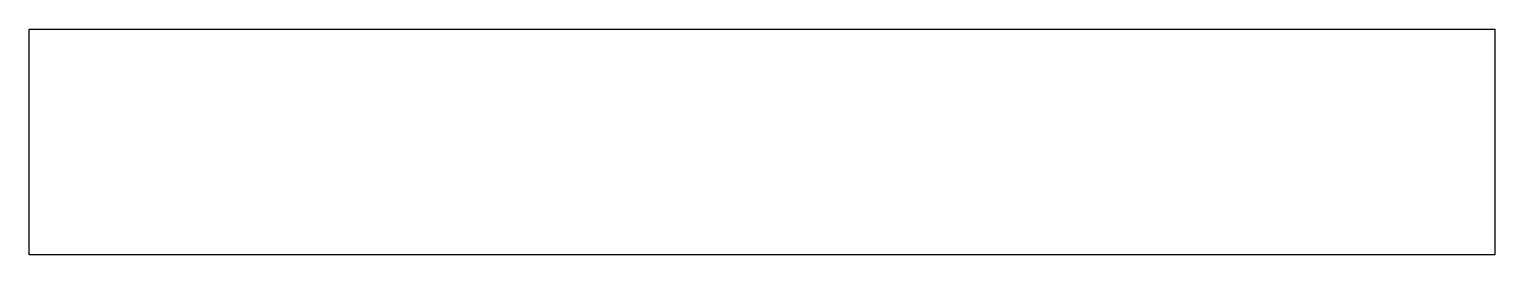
# Model space of a CAD drawing. Extents: x 391.2 to 411.8, y 119 to 122.1.
import ezdxf

# ---------------------------------------------------------------- set-up
doc = ezdxf.new("R2010")
doc.units = 0
doc.layers.get('0').update_dxf_attribs({"linetype": 'CONTINUOUS'})

msp = doc.modelspace()

# ---------------------------------------------------------------- linework, layer by layer
at = {"color": 7}
for p, q in [((391.20599, 122.125745), (411.843489, 122.125745)), ((391.20599, 118.950745), (391.20599, 122.125745)), ((411.843489, 122.125745), (411.843489, 118.950745)), ((411.843489, 118.950745), (391.20599, 118.950745))]:
    msp.add_line(p, q, dxfattribs=at)

doc.saveas('drawing.dxf')
